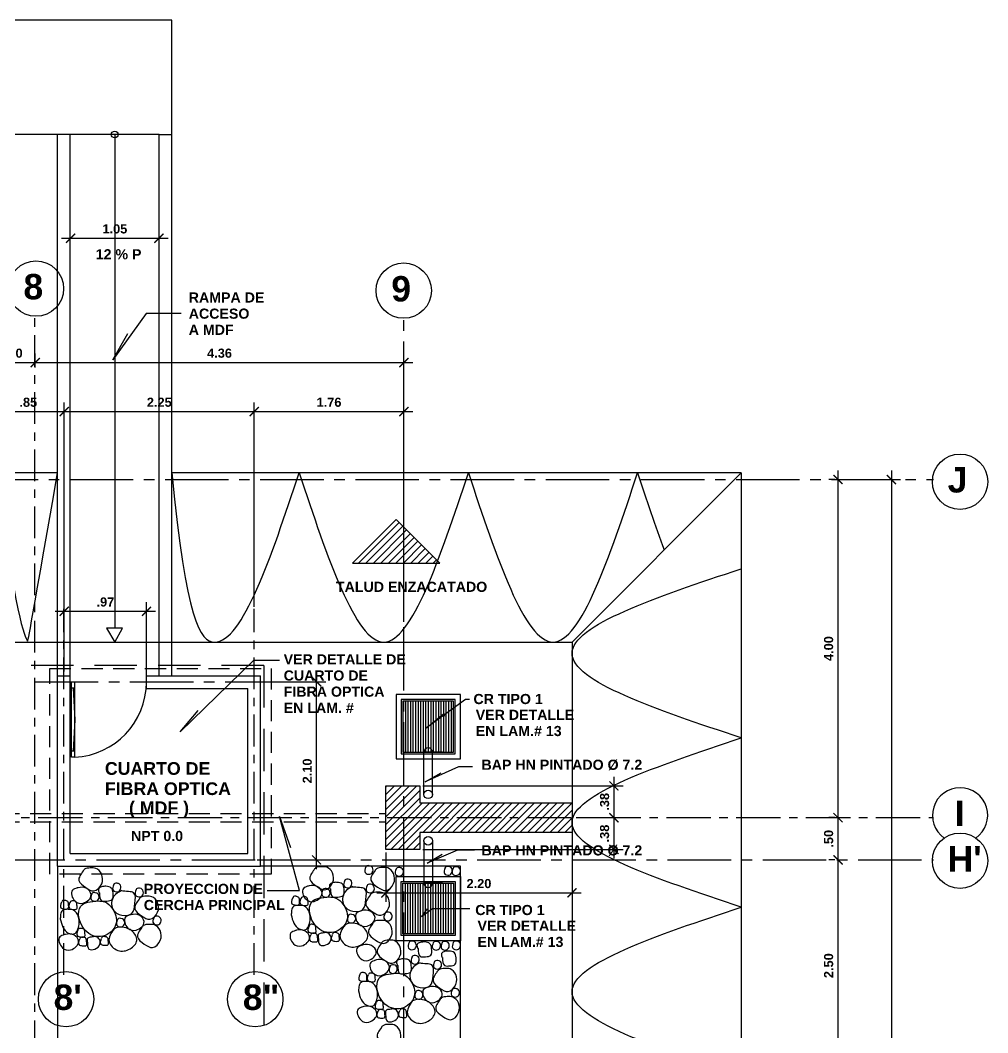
# Model space of a CAD drawing. Extents: x 504.5 to 598.6, y 648.3 to 688.4.
# Drawn here: x 534.09 to 545.53, y 674.54 to 686.51 of the extents above; entities that cross this region are included whole.
import ezdxf

# ---------------------------------------------------------------- set-up
doc = ezdxf.new("R2010")
doc.units = 0
doc.header["$MEASUREMENT"] = 0
for name, pattern in [('CENTER2', [1.125, 0.75, -0.125, 0.125, -0.125]), ('DASHDOTX2', [2, 1, -0.5, 0, -0.5]), ('DASHED2', [0.375, 0.25, -0.125]), ('HIDDEN', [0.375, 0.25, -0.125])]:
    doc.linetypes.add(name, pattern=pattern)
doc.layers.get('0').update_dxf_attribs({"linetype": 'CONTINUOUS'})
doc.layers.get('DEFPOINTS').update_dxf_attribs({"linetype": 'CONTINUOUS'})
for name, color, linetype in [('1', 6, 'CONTINUOUS'), ('2', 1, 'CONTINUOUS'), ('4', 3, 'CONTINUOUS'), ('9', 1, 'DASHED2'), ('columnas', 4, 'CONTINUOUS'), ('EJES', 6, 'CENTER2'), ('paredes', 2, 'CONTINUOUS'), ('PROYECCIONES', 6, 'HIDDEN'), ('PUERTAS', 1, 'CONTINUOUS'), ('talud', 5, 'CONTINUOUS'), ('texturas', 6, 'CONTINUOUS'), ('TUBERIA', 7, 'DASHDOTX2')]:
    doc.layers.add(name, color=color, linetype=linetype)
doc.styles.add('ALR4', font='sanssb__.ttf')
doc.dimstyles.new('1-50', dxfattribs={"dimscale": 0.6, "dimtxt": 0.18, "dimasz": 0.18, "dimexe": 0.18, "dimexo": 0.0625, "dimgap": 0.09, "dimtad": 1, "dimzin": 4, "dimdsep": 46, "dimtxsty": 'Standard', "dimblk1": 'ARCHTICK', "dimblk2": 'ARCHTICK', "dimsah": 1, "dimcen": 0.09, "dimdle": 0.18, "dimclrd": 6, "dimclre": 6, "dimclrt": 1, "dimadec": 0, "dimazin": 0, "dimtfac": 1, "dimtofl": 0, "dimtmove": 0, "dimatfit": 3, "dimldrblk": 'ARCHTICK', "dimfxl": 1, "dimtolj": 1, "dimtzin": 4, "dimarcsym": 0})

# ---------------------------------------------------------------- blocks, each defined once
blk = doc.blocks.new('_ARCHTICK')
at = {"color": 0, "linetype": 'ByBlock', "const_width": 0.15}
blk.add_lwpolyline([(-0.5, -0.5), (0.5, 0.5)], dxfattribs=at)
blk = doc.blocks.new('*D13')
at = {"color": 6, "linetype": 'ByBlock', "transparency": 16777216}
for p, q in [((535.731, 683.959), (535.731, 684.041)), ((534.579, 683.933), (535.839, 683.933))]:
    blk.add_line(p, q, dxfattribs=at)
at = {"layer": 'DEFPOINTS', "color": 0, "linetype": 'ByBlock', "transparency": 16777216}
for p in [(534.687, 683.921), (535.731, 683.933), (535.731, 683.921)]:
    blk.add_point(p, dxfattribs=at)
at = {"color": 6, "linetype": 'ByBlock', "transparency": 16777216, "xscale": 0.108, "yscale": 0.108, "zscale": 0.108, "rotation": 180}
blk.add_blockref('_ARCHTICK', (534.687, 683.933), dxfattribs=at)
at = {"color": 6, "linetype": 'ByBlock', "transparency": 16777216, "xscale": 0.108, "yscale": 0.108, "zscale": 0.108}
blk.add_blockref('_ARCHTICK', (535.731, 683.933), dxfattribs=at)
at = {"color": 1, "linetype": 'ByBlock', "transparency": 16777216, "insert": (535.209, 684.043), "char_height": 0.108, "attachment_point": 5, "style": 'ALR4'}
blk.add_mtext('\\A1;1.05', dxfattribs=at)
blk = doc.blocks.new('*D18')
at = {"color": 6, "linetype": 'ByBlock', "transparency": 16777216}
for p, q in [((543.717, 681.081), (543.647, 681.081)), ((543.755, 681.189), (543.755, 676.977)), ((543.717, 677.085), (543.647, 677.085))]:
    blk.add_line(p, q, dxfattribs=at)
at = {"layer": 'DEFPOINTS', "color": 0, "linetype": 'ByBlock', "transparency": 16777216}
for p in [(543.755, 681.081), (543.755, 677.085), (543.755, 677.085)]:
    blk.add_point(p, dxfattribs=at)
at = {"color": 6, "linetype": 'ByBlock', "transparency": 16777216, "xscale": 0.108, "yscale": 0.108, "zscale": 0.108}
for p, rotation in [((543.755, 681.081), 90), ((543.755, 677.085), 270)]:
    blk.add_blockref('_ARCHTICK', p, dxfattribs=dict(at, rotation=rotation))
at = {"color": 1, "linetype": 'ByBlock', "transparency": 16777216, "insert": (543.645, 679.083), "char_height": 0.108, "attachment_point": 5, "rotation": 90, "style": 'ALR4'}
blk.add_mtext('\\A1;4.00', dxfattribs=at)
blk = doc.blocks.new('*D19')
at = {"color": 6, "linetype": 'ByBlock', "transparency": 16777216}
for p, q in [((543.755, 677.193), (543.755, 676.477)), ((543.717, 676.585), (543.647, 676.585))]:
    blk.add_line(p, q, dxfattribs=at)
at = {"layer": 'DEFPOINTS', "color": 0, "linetype": 'ByBlock', "transparency": 16777216}
for p in [(543.755, 677.085), (543.755, 676.585), (543.755, 676.585)]:
    blk.add_point(p, dxfattribs=at)
at = {"color": 6, "linetype": 'ByBlock', "transparency": 16777216, "xscale": 0.108, "yscale": 0.108, "zscale": 0.108}
for p, rotation in [((543.755, 677.085), 90), ((543.755, 676.585), 270)]:
    blk.add_blockref('_ARCHTICK', p, dxfattribs=dict(at, rotation=rotation))
at = {"color": 1, "linetype": 'ByBlock', "transparency": 16777216, "insert": (543.645, 676.835), "char_height": 0.108, "attachment_point": 5, "rotation": 90, "style": 'ALR4'}
blk.add_mtext('\\A1;.50', dxfattribs=at)
blk = doc.blocks.new('*D20')
at = {"color": 6, "linetype": 'ByBlock', "transparency": 16777216}
for p, q in [((543.755, 676.693), (543.755, 673.977)), ((543.717, 674.085), (543.647, 674.085))]:
    blk.add_line(p, q, dxfattribs=at)
at = {"layer": 'DEFPOINTS', "color": 0, "linetype": 'ByBlock', "transparency": 16777216}
for p in [(543.755, 676.585), (543.755, 674.085), (543.755, 674.085)]:
    blk.add_point(p, dxfattribs=at)
at = {"color": 6, "linetype": 'ByBlock', "transparency": 16777216, "xscale": 0.108, "yscale": 0.108, "zscale": 0.108}
for p, rotation in [((543.755, 676.585), 90), ((543.755, 674.085), 270)]:
    blk.add_blockref('_ARCHTICK', p, dxfattribs=dict(at, rotation=rotation))
at = {"color": 1, "linetype": 'ByBlock', "transparency": 16777216, "insert": (543.645, 675.335), "char_height": 0.108, "attachment_point": 5, "rotation": 90, "style": 'ALR4'}
blk.add_mtext('\\A1;2.50', dxfattribs=at)
blk = doc.blocks.new('*D28')
at = {"color": 6, "linetype": 'ByBlock', "transparency": 16777216}
for p, q in [((544.386, 681.189), (544.386, 650.168)), ((544.423, 681.081), (544.494, 681.081)), ((544.423, 650.276), (544.494, 650.276))]:
    blk.add_line(p, q, dxfattribs=at)
at = {"layer": 'DEFPOINTS', "color": 0, "linetype": 'ByBlock', "transparency": 16777216}
for p in [(544.386, 681.081), (544.386, 650.276), (544.386, 650.276)]:
    blk.add_point(p, dxfattribs=at)
at = {"color": 6, "linetype": 'ByBlock', "transparency": 16777216, "xscale": 0.108, "yscale": 0.108, "zscale": 0.108}
for p, rotation in [((544.386, 681.081), 90), ((544.386, 650.276), 270)]:
    blk.add_blockref('_ARCHTICK', p, dxfattribs=dict(at, rotation=rotation))
at = {"color": 1, "linetype": 'ByBlock', "transparency": 16777216, "insert": (544.276, 665.679), "char_height": 0.108, "attachment_point": 5, "rotation": 90, "style": 'ALR4'}
blk.add_mtext('\\A1;30.80', dxfattribs=at)
blk = doc.blocks.new('*D74')
at = {"color": 6, "linetype": 'ByBlock', "transparency": 16777216}
blk.add_line((533.905, 661.619), (533.621, 661.335), dxfattribs=at)
blk.add_arc((534.262, 661.976), 0.799, 225, 270, dxfattribs=at)
at = {"layer": 'DEFPOINTS', "color": 0, "linetype": 'ByBlock', "transparency": 16777216}
for p in [(534.262, 683.009), (534.322, 662.035), (533.932, 661.646), (533.863, 661.284), (534.262, 649.338)]:
    blk.add_point(p, dxfattribs=at)
at = {"color": 6, "linetype": 'ByBlock', "transparency": 16777216, "xscale": 0.108, "yscale": 0.108, "zscale": 0.108}
for p, rotation in [((533.697, 661.411), 134.9999999999905), ((534.262, 661.177), 359.9999999999995)]:
    blk.add_blockref('_ARCHTICK', p, dxfattribs=dict(at, rotation=rotation))
at = {"color": 1, "linetype": 'ByBlock', "transparency": 16777216, "insert": (533.999, 661.339), "char_height": 0.108, "attachment_point": 5, "rotation": 337.5, "style": 'ALR4'}
blk.add_mtext('\\A1;45.00°', dxfattribs=at)
blk = doc.blocks.new('*D75')
at = {"color": 6, "linetype": 'ByBlock', "transparency": 16777216}
blk.add_arc((534.262, 671.099), 2.029, 90, 135, dxfattribs=at)
at = {"layer": 'DEFPOINTS', "color": 0, "linetype": 'ByBlock', "transparency": 16777216}
for p in [(534.262, 683.009), (523.667, 681.694), (533.737, 673.058), (536.117, 669.245), (534.262, 649.338)]:
    blk.add_point(p, dxfattribs=at)
at = {"color": 6, "linetype": 'ByBlock', "transparency": 16777216, "xscale": 0.108, "yscale": 0.108, "zscale": 0.108}
for p, rotation in [((534.262, 673.128), 359.9999999999992), ((532.828, 672.533), 224.9999999999957)]:
    blk.add_blockref('_ARCHTICK', p, dxfattribs=dict(at, rotation=rotation))
at = {"color": 1, "linetype": 'ByBlock', "transparency": 16777216, "insert": (533.444, 673.075), "char_height": 0.108, "attachment_point": 5, "rotation": 22.5, "style": 'ALR4'}
blk.add_mtext('\\A1;45.00°', dxfattribs=at)
blk = doc.blocks.new('*D136')
at = {"color": 6, "linetype": 'ByBlock', "transparency": 16777216}
for p, q in [((533.761, 680.027), (533.761, 681.992)), ((534.611, 679.576), (534.611, 681.992)), ((533.653, 681.884), (534.719, 681.884))]:
    blk.add_line(p, q, dxfattribs=at)
at = {"layer": 'DEFPOINTS', "color": 0, "linetype": 'ByBlock', "transparency": 16777216}
for p in [(534.611, 681.884), (533.761, 679.99), (534.611, 679.538)]:
    blk.add_point(p, dxfattribs=at)
at = {"color": 6, "linetype": 'ByBlock', "transparency": 16777216, "xscale": 0.108, "yscale": 0.108, "zscale": 0.108, "rotation": 180}
blk.add_blockref('_ARCHTICK', (533.761, 681.884), dxfattribs=at)
at = {"color": 6, "linetype": 'ByBlock', "transparency": 16777216, "xscale": 0.108, "yscale": 0.108, "zscale": 0.108}
blk.add_blockref('_ARCHTICK', (534.611, 681.884), dxfattribs=at)
at = {"color": 1, "linetype": 'ByBlock', "transparency": 16777216, "insert": (534.186, 681.994), "char_height": 0.108, "attachment_point": 5, "style": 'ALR4'}
blk.add_mtext('\\A1;.85', dxfattribs=at)
blk = doc.blocks.new('*D137')
at = {"color": 6, "linetype": 'ByBlock', "transparency": 16777216}
for p, q in [((536.857, 679.576), (536.857, 681.992)), ((534.503, 681.884), (536.965, 681.884))]:
    blk.add_line(p, q, dxfattribs=at)
at = {"layer": 'DEFPOINTS', "color": 0, "linetype": 'ByBlock', "transparency": 16777216}
for p in [(536.857, 681.884), (534.611, 679.538), (536.857, 679.538)]:
    blk.add_point(p, dxfattribs=at)
at = {"color": 6, "linetype": 'ByBlock', "transparency": 16777216, "xscale": 0.108, "yscale": 0.108, "zscale": 0.108, "rotation": 180}
blk.add_blockref('_ARCHTICK', (534.611, 681.884), dxfattribs=at)
at = {"color": 6, "linetype": 'ByBlock', "transparency": 16777216, "xscale": 0.108, "yscale": 0.108, "zscale": 0.108}
blk.add_blockref('_ARCHTICK', (536.857, 681.884), dxfattribs=at)
at = {"color": 1, "linetype": 'ByBlock', "transparency": 16777216, "insert": (535.734, 681.994), "char_height": 0.108, "attachment_point": 5, "style": 'ALR4'}
blk.add_mtext('\\A1;2.25', dxfattribs=at)
blk = doc.blocks.new('*D138')
at = {"color": 6, "linetype": 'ByBlock', "transparency": 16777216}
for p, q in [((538.624, 679.4), (538.624, 681.992)), ((536.749, 681.884), (538.732, 681.884))]:
    blk.add_line(p, q, dxfattribs=at)
at = {"layer": 'DEFPOINTS', "color": 0, "linetype": 'ByBlock', "transparency": 16777216}
for p in [(538.624, 681.884), (536.857, 679.538), (538.624, 679.363)]:
    blk.add_point(p, dxfattribs=at)
at = {"color": 6, "linetype": 'ByBlock', "transparency": 16777216, "xscale": 0.108, "yscale": 0.108, "zscale": 0.108, "rotation": 180}
blk.add_blockref('_ARCHTICK', (536.857, 681.884), dxfattribs=at)
at = {"color": 6, "linetype": 'ByBlock', "transparency": 16777216, "xscale": 0.108, "yscale": 0.108, "zscale": 0.108}
blk.add_blockref('_ARCHTICK', (538.624, 681.884), dxfattribs=at)
at = {"color": 1, "linetype": 'ByBlock', "transparency": 16777216, "insert": (537.74, 681.994), "char_height": 0.108, "attachment_point": 5, "style": 'ALR4'}
blk.add_mtext('\\A1;1.76', dxfattribs=at)
blk = doc.blocks.new('*D139')
at = {"color": 6, "linetype": 'ByBlock', "transparency": 16777216}
for p, q in [((534.503, 679.524), (535.69, 679.524)), ((534.611, 678.813), (534.611, 679.632)), ((535.582, 678.732), (535.582, 679.632))]:
    blk.add_line(p, q, dxfattribs=at)
at = {"layer": 'DEFPOINTS', "color": 0, "linetype": 'ByBlock', "transparency": 16777216}
for p in [(535.582, 679.524), (534.611, 678.775), (535.582, 678.694)]:
    blk.add_point(p, dxfattribs=at)
at = {"color": 6, "linetype": 'ByBlock', "transparency": 16777216, "xscale": 0.108, "yscale": 0.108, "zscale": 0.108, "rotation": 180}
blk.add_blockref('_ARCHTICK', (534.611, 679.524), dxfattribs=at)
at = {"color": 6, "linetype": 'ByBlock', "transparency": 16777216, "xscale": 0.108, "yscale": 0.108, "zscale": 0.108}
blk.add_blockref('_ARCHTICK', (535.582, 679.524), dxfattribs=at)
at = {"color": 1, "linetype": 'ByBlock', "transparency": 16777216, "insert": (535.097, 679.633), "char_height": 0.108, "attachment_point": 5, "style": 'ALR4'}
blk.add_mtext('\\A1;.97', dxfattribs=at)
blk = doc.blocks.new('*D140')
at = {"color": 6, "linetype": 'ByBlock', "transparency": 16777216}
for p, q in [((533.761, 682.414), (533.761, 682.572)), ((534.267, 682.407), (534.267, 682.572)), ((533.653, 682.464), (534.375, 682.464))]:
    blk.add_line(p, q, dxfattribs=at)
at = {"layer": 'DEFPOINTS', "color": 0, "linetype": 'ByBlock', "transparency": 16777216}
for p in [(534.267, 682.464), (533.761, 682.376), (534.267, 682.37)]:
    blk.add_point(p, dxfattribs=at)
at = {"color": 6, "linetype": 'ByBlock', "transparency": 16777216, "xscale": 0.108, "yscale": 0.108, "zscale": 0.108, "rotation": 180}
blk.add_blockref('_ARCHTICK', (533.761, 682.464), dxfattribs=at)
at = {"color": 6, "linetype": 'ByBlock', "transparency": 16777216, "xscale": 0.108, "yscale": 0.108, "zscale": 0.108}
blk.add_blockref('_ARCHTICK', (534.267, 682.464), dxfattribs=at)
at = {"color": 1, "linetype": 'ByBlock', "transparency": 16777216, "insert": (534.014, 682.574), "char_height": 0.108, "attachment_point": 5, "style": 'ALR4'}
blk.add_mtext('\\A1;.50', dxfattribs=at)
blk = doc.blocks.new('*D141')
at = {"color": 6, "linetype": 'ByBlock', "transparency": 16777216}
for p, q in [((538.624, 682.319), (538.624, 682.572)), ((534.159, 682.464), (538.732, 682.464))]:
    blk.add_line(p, q, dxfattribs=at)
at = {"layer": 'DEFPOINTS', "color": 0, "linetype": 'ByBlock', "transparency": 16777216}
for p in [(538.624, 682.464), (534.267, 682.37), (538.624, 682.282)]:
    blk.add_point(p, dxfattribs=at)
at = {"color": 6, "linetype": 'ByBlock', "transparency": 16777216, "xscale": 0.108, "yscale": 0.108, "zscale": 0.108, "rotation": 180}
blk.add_blockref('_ARCHTICK', (534.267, 682.464), dxfattribs=at)
at = {"color": 6, "linetype": 'ByBlock', "transparency": 16777216, "xscale": 0.108, "yscale": 0.108, "zscale": 0.108}
blk.add_blockref('_ARCHTICK', (538.624, 682.464), dxfattribs=at)
at = {"color": 1, "linetype": 'ByBlock', "transparency": 16777216, "insert": (536.446, 682.574), "char_height": 0.108, "attachment_point": 5, "style": 'ALR4'}
blk.add_mtext('\\A1;4.36', dxfattribs=at)
blk = doc.blocks.new('*D144')
at = {"color": 6, "linetype": 'ByBlock', "transparency": 16777216}
for p, q in [((536.892, 678.69), (537.701, 678.69)), ((537.593, 676.477), (537.593, 678.798)), ((536.892, 676.585), (537.701, 676.585))]:
    blk.add_line(p, q, dxfattribs=at)
at = {"layer": 'DEFPOINTS', "color": 0, "linetype": 'ByBlock', "transparency": 16777216}
for p in [(536.855, 678.69), (537.593, 678.69), (536.855, 676.585)]:
    blk.add_point(p, dxfattribs=at)
at = {"color": 6, "linetype": 'ByBlock', "transparency": 16777216, "xscale": 0.108, "yscale": 0.108, "zscale": 0.108}
for p, rotation in [((537.593, 678.69), 90), ((537.593, 676.585), 270)]:
    blk.add_blockref('_ARCHTICK', p, dxfattribs=dict(at, rotation=rotation))
at = {"color": 1, "linetype": 'ByBlock', "transparency": 16777216, "insert": (537.483, 677.637), "char_height": 0.108, "attachment_point": 5, "rotation": 90, "style": 'ALR4'}
blk.add_mtext('\\A1;2.10', dxfattribs=at)
blk = doc.blocks.new('*D177')
at = {"color": 6, "linetype": 'ByBlock', "transparency": 16777216}
for p, q in [((540.612, 676.872), (540.612, 676.088)), ((538.412, 676.672), (538.412, 676.088)), ((538.304, 676.196), (540.72, 676.196))]:
    blk.add_line(p, q, dxfattribs=at)
at = {"layer": 'DEFPOINTS', "color": 0, "linetype": 'ByBlock', "transparency": 16777216}
for p in [(540.612, 676.91), (538.412, 676.71), (540.612, 676.196)]:
    blk.add_point(p, dxfattribs=at)
at = {"color": 6, "linetype": 'ByBlock', "transparency": 16777216, "xscale": 0.108, "yscale": 0.108, "zscale": 0.108, "rotation": 180}
blk.add_blockref('_ARCHTICK', (538.412, 676.196), dxfattribs=at)
at = {"color": 6, "linetype": 'ByBlock', "transparency": 16777216, "xscale": 0.108, "yscale": 0.108, "zscale": 0.108}
blk.add_blockref('_ARCHTICK', (540.612, 676.196), dxfattribs=at)
at = {"color": 1, "linetype": 'ByBlock', "transparency": 16777216, "insert": (539.512, 676.305), "char_height": 0.108, "attachment_point": 5, "style": 'ALR4'}
blk.add_mtext('\\A1;2.20', dxfattribs=at)
blk = doc.blocks.new('*D178')
at = {"color": 6, "linetype": 'ByBlock', "transparency": 16777216}
for p, q in [((541.107, 677.568), (541.107, 676.977)), ((538.85, 677.46), (541.215, 677.46)), ((540.66, 677.085), (541.215, 677.085))]:
    blk.add_line(p, q, dxfattribs=at)
at = {"layer": 'DEFPOINTS', "color": 0, "linetype": 'ByBlock', "transparency": 16777216}
for p in [(538.812, 677.46), (540.622, 677.085), (541.107, 677.085)]:
    blk.add_point(p, dxfattribs=at)
at = {"color": 6, "linetype": 'ByBlock', "transparency": 16777216, "xscale": 0.108, "yscale": 0.108, "zscale": 0.108}
for p, rotation in [((541.107, 677.46), 90), ((541.107, 677.085), 270)]:
    blk.add_blockref('_ARCHTICK', p, dxfattribs=dict(at, rotation=rotation))
at = {"color": 1, "linetype": 'ByBlock', "transparency": 16777216, "insert": (540.997, 677.272), "char_height": 0.108, "attachment_point": 5, "rotation": 90, "style": 'ALR4'}
blk.add_mtext('\\A1;.38', dxfattribs=at)
blk = doc.blocks.new('*D179')
at = {"color": 6, "linetype": 'ByBlock', "transparency": 16777216}
for p, q in [((541.107, 677.193), (541.107, 676.602)), ((538.85, 676.71), (541.215, 676.71))]:
    blk.add_line(p, q, dxfattribs=at)
at = {"layer": 'DEFPOINTS', "color": 0, "linetype": 'ByBlock', "transparency": 16777216}
for p in [(540.622, 677.085), (538.812, 676.71), (541.107, 676.71)]:
    blk.add_point(p, dxfattribs=at)
at = {"color": 6, "linetype": 'ByBlock', "transparency": 16777216, "xscale": 0.108, "yscale": 0.108, "zscale": 0.108}
for p, rotation in [((541.107, 677.085), 90), ((541.107, 676.71), 270)]:
    blk.add_blockref('_ARCHTICK', p, dxfattribs=dict(at, rotation=rotation))
at = {"color": 1, "linetype": 'ByBlock', "transparency": 16777216, "insert": (540.997, 676.897), "char_height": 0.108, "attachment_point": 5, "rotation": 90, "style": 'ALR4'}
blk.add_mtext('\\A1;.38', dxfattribs=at)

msp = doc.modelspace()

# ---------------------------------------------------------------- hatches: boundary and pattern name
at = {"layer": '1'}
h = msp.add_hatch(dxfattribs=at)
h.set_pattern_fill('ANSI31', color=256, scale=0.5, style=0)
h.paths.add_polyline_path([(540.612, 677.26), (540.612, 676.91), (538.812, 676.91), (538.812, 676.71), (538.412, 676.71), (538.412, 677.46), (538.812, 677.46), (538.812, 677.26)])
at = {"layer": '2'}
h = msp.add_hatch(dxfattribs=at)
h.set_pattern_fill('ANSI31', color=256, scale=0.5, angle=-180, style=0)
h.set_pattern_definition([(225, (1076.54686, 1335.40207), (0.044194174, -0.044194174), [])])
h.paths.add_polyline_path([(539.049, 680.094), (538.534, 680.609), (538.019, 680.094)])

# ---------------------------------------------------------------- linework, layer by layer
at = {"layer": '1'}
for points in [[(537.756, 676.244), (537.781, 676.15), (537.845, 676.146), (537.908, 676.164), (537.917, 676.242), (537.897, 676.301), (537.833, 676.32), (537.781, 676.315), (537.746, 676.292), (537.744, 676.272), (537.756, 676.235)], [(537.925, 676.342), (537.918, 676.274), (537.974, 676.256), (538.007, 676.288), (537.997, 676.344), (537.966, 676.356), (537.938, 676.354), (537.924, 676.342)], [(535.292, 676.223), (535.197, 676.157), (535.185, 676.004), (535.292, 675.931), (535.411, 675.953), (535.445, 676.07), (535.431, 676.198), (535.372, 676.211), (535.281, 676.218)], [(538.022, 676.271), (537.927, 676.205), (537.915, 676.052), (538.022, 675.979), (538.141, 676), (538.175, 676.118), (538.161, 676.246), (538.102, 676.258), (538.011, 676.265)], [(535.008, 676.1), (534.806, 676.04), (534.854, 675.756), (535.068, 675.684), (535.222, 675.827), (535.174, 676.017), (535.091, 676.088), (535.008, 676.1)], [(535.495, 676.12), (535.445, 676.008), (535.525, 675.924), (535.623, 675.883), (535.714, 675.967), (535.712, 676.084), (535.646, 676.15), (535.58, 676.156), (535.513, 676.141), (535.491, 676.116)], [(537.738, 676.147), (537.536, 676.088), (537.584, 675.803), (537.798, 675.732), (537.952, 675.874), (537.904, 676.064), (537.821, 676.135), (537.738, 676.147)], [(535.388, 675.935), (535.333, 675.908), (535.363, 675.78), (535.459, 675.755), (535.554, 675.856), (535.497, 675.931), (535.4, 675.938), (535.379, 675.933)], [(537.97, 675.927), (537.963, 675.859), (538.018, 675.842), (538.052, 675.874), (538.041, 675.929), (538.011, 675.941), (537.983, 675.94), (537.968, 675.927)], [(538.118, 675.982), (538.063, 675.956), (538.093, 675.827), (538.189, 675.802), (538.284, 675.904), (538.227, 675.979), (538.13, 675.986), (538.109, 675.98)], [(535.24, 675.88), (535.233, 675.812), (535.288, 675.794), (535.322, 675.826), (535.311, 675.881), (535.281, 675.894), (535.252, 675.892), (535.238, 675.88)], [(535.527, 675.787), (535.477, 675.675), (535.557, 675.591), (535.655, 675.55), (535.746, 675.634), (535.744, 675.751), (535.678, 675.817), (535.612, 675.823), (535.545, 675.808), (535.523, 675.783)], [(535.199, 675.771), (535.14, 675.621), (535.245, 675.515), (535.388, 675.534), (535.468, 675.634), (535.409, 675.746), (535.318, 675.787), (535.238, 675.787), (535.192, 675.766)], [(538.792, 675.538), (538.817, 675.444), (538.881, 675.44), (538.943, 675.458), (538.952, 675.537), (538.933, 675.595), (538.869, 675.615), (538.817, 675.61), (538.781, 675.586), (538.78, 675.567), (538.792, 675.53)], [(539.081, 675.431), (539.106, 675.337), (539.17, 675.333), (539.232, 675.351), (539.241, 675.429), (539.221, 675.488), (539.157, 675.508), (539.106, 675.502), (539.07, 675.479), (539.068, 675.46), (539.081, 675.422)], [(538.817, 675.369), (538.723, 675.303), (538.71, 675.15), (538.817, 675.077), (538.936, 675.099), (538.97, 675.216), (538.956, 675.344), (538.897, 675.357), (538.806, 675.364)], [(538.986, 675.382), (538.979, 675.314), (539.034, 675.296), (539.068, 675.328), (539.057, 675.383), (539.027, 675.396), (538.999, 675.394), (538.984, 675.382)], [(539.02, 675.266), (538.97, 675.154), (539.05, 675.07), (539.148, 675.029), (539.239, 675.113), (539.237, 675.23), (539.171, 675.296), (539.106, 675.302), (539.038, 675.287), (539.016, 675.262)], [(538.913, 675.081), (538.858, 675.054), (538.888, 674.926), (538.984, 674.901), (539.079, 675.002), (539.022, 675.077), (538.926, 675.084), (538.904, 675.079)], [(538.724, 674.917), (538.666, 674.767), (538.771, 674.661), (538.913, 674.68), (538.993, 674.78), (538.935, 674.892), (538.844, 674.933), (538.764, 674.933), (538.717, 674.912)], [(539.052, 674.933), (539.002, 674.821), (539.082, 674.737), (539.18, 674.696), (539.271, 674.78), (539.269, 674.897), (539.204, 674.963), (539.138, 674.969), (539.07, 674.954), (539.049, 674.929)]]:
    msp.add_spline(points, degree=3, dxfattribs=at)
at = {"layer": '2'}
for points in [[(535.992, 683.044), (535.577, 683.044), (535.185, 682.498), (535.363, 682.806)], [(537.156, 678.943), (536.848, 678.943), (535.981, 678.101), (536.195, 678.35)], [(539.401, 678.483), (539.352, 678.483), (538.891, 678.145), (539.091, 678.311), (539.104, 678.283)], [(539.435, 677.686), (539.269, 677.686), (538.878, 677.508), (539.067, 677.615)], [(537.01, 676.222), (537.39, 676.222), (537.153, 677.1), (537.283, 676.732)], [(539.459, 676.702), (539.257, 676.702), (538.901, 676.547), (539.079, 676.654)], [(532.089, 657.143), (539.293, 657.143), (539.293, 676.511), (536.932, 676.511)], [(539.403, 676.008), (538.964, 676.008), (538.833, 675.913), (538.904, 676.008)]]:
    msp.add_lwpolyline(points, dxfattribs=at)
for centre in [(534.276, 683.338), (538.623, 683.314), (545.198, 681.055), (545.198, 676.576), (534.632, 674.939), (536.868, 674.939)]:
    msp.add_circle(centre, 0.327, dxfattribs=at)
msp.add_arc((545.198, 677.112), 0.327, 304.8446, 235.1554, dxfattribs=at)
for points in [[(534.834, 676.455), (534.784, 676.342), (534.864, 676.259), (534.962, 676.218), (535.053, 676.302), (535.051, 676.419), (534.985, 676.485), (534.919, 676.49), (534.852, 676.476), (534.83, 676.451)], [(537.564, 676.469), (537.514, 676.357), (537.594, 676.273), (537.692, 676.232), (537.783, 676.316), (537.781, 676.433), (537.715, 676.499), (537.649, 676.504), (537.582, 676.49), (537.56, 676.465)], [(538.175, 676.503), (538.168, 676.435), (538.224, 676.417), (538.257, 676.449), (538.247, 676.505), (538.216, 676.517), (538.188, 676.515), (538.174, 676.503)], [(538.284, 676.459), (538.234, 676.347), (538.314, 676.264), (538.412, 676.223), (538.503, 676.306), (538.501, 676.424), (538.435, 676.49), (538.369, 676.495), (538.302, 676.481), (538.28, 676.456)], [(538.534, 676.481), (538.527, 676.413), (538.582, 676.395), (538.616, 676.427), (538.606, 676.482), (538.575, 676.495), (538.547, 676.493), (538.533, 676.481)], [(539.112, 676.492), (539.104, 676.424), (539.16, 676.406), (539.193, 676.438), (539.183, 676.494), (539.152, 676.506), (539.124, 676.504), (539.11, 676.492)], [(539.208, 676.488), (539.201, 676.42), (539.256, 676.403), (539.29, 676.435), (539.279, 676.49), (539.249, 676.502), (539.22, 676.501), (539.206, 676.488)], [(535.195, 676.294), (535.188, 676.227), (535.244, 676.209), (535.277, 676.241), (535.267, 676.296), (535.236, 676.309), (535.208, 676.307), (535.194, 676.294)], [(538.191, 676.283), (538.184, 676.215), (538.239, 676.198), (538.273, 676.23), (538.262, 676.285), (538.232, 676.297), (538.203, 676.296), (538.189, 676.283)], [(534.763, 676.253), (534.707, 676.227), (534.738, 676.099), (534.834, 676.074), (534.928, 676.175), (534.871, 676.25), (534.775, 676.257), (534.754, 676.252)], [(534.937, 676.184), (534.93, 676.116), (534.985, 676.099), (535.019, 676.131), (535.008, 676.186), (534.978, 676.198), (534.95, 676.196), (534.935, 676.184)], [(535.026, 676.196), (535.051, 676.102), (535.115, 676.099), (535.178, 676.116), (535.187, 676.195), (535.167, 676.253), (535.103, 676.273), (535.051, 676.268), (535.016, 676.245), (535.014, 676.225), (535.026, 676.188)], [(535.461, 676.236), (535.454, 676.168), (535.509, 676.15), (535.543, 676.182), (535.532, 676.237), (535.502, 676.25), (535.473, 676.248), (535.459, 676.236)], [(537.493, 676.275), (537.437, 676.248), (537.468, 676.12), (537.564, 676.095), (537.658, 676.197), (537.601, 676.271), (537.505, 676.279), (537.484, 676.273)], [(537.667, 676.231), (537.66, 676.164), (537.715, 676.146), (537.749, 676.178), (537.738, 676.233), (537.708, 676.246), (537.68, 676.244), (537.665, 676.231)], [(538.225, 676.167), (538.175, 676.055), (538.255, 675.972), (538.353, 675.931), (538.444, 676.014), (538.442, 676.132), (538.376, 676.198), (538.31, 676.203), (538.243, 676.189), (538.221, 676.164)], [(534.577, 676.086), (534.572, 676.018), (534.609, 676.006), (534.659, 676.013), (534.661, 676.058), (534.657, 676.086), (534.631, 676.106), (534.617, 676.107), (534.592, 676.104), (534.581, 676.088)], [(534.677, 676.081), (534.672, 676.013), (534.709, 676.001), (534.759, 676.008), (534.761, 676.052), (534.757, 676.081), (534.731, 676.1), (534.716, 676.102), (534.691, 676.099), (534.681, 676.083)], [(537.307, 676.134), (537.302, 676.066), (537.339, 676.053), (537.389, 676.061), (537.391, 676.105), (537.387, 676.134), (537.361, 676.153), (537.347, 676.155), (537.322, 676.151), (537.311, 676.135)], [(537.293, 675.938), (537.389, 675.769), (537.473, 675.765), (537.503, 675.817), (537.51, 675.957), (537.444, 676.041), (537.389, 676.048), (537.323, 676.037), (537.297, 675.988), (537.295, 675.954), (537.291, 675.931)], [(537.407, 676.128), (537.402, 676.061), (537.439, 676.048), (537.489, 676.055), (537.491, 676.1), (537.487, 676.128), (537.461, 676.148), (537.446, 676.15), (537.421, 676.146), (537.411, 676.13)], [(534.563, 675.89), (534.659, 675.721), (534.743, 675.718), (534.773, 675.769), (534.78, 675.91), (534.714, 675.994), (534.659, 676.001), (534.593, 675.99), (534.567, 675.94), (534.565, 675.906), (534.561, 675.883)], [(538.401, 675.952), (538.394, 675.884), (538.449, 675.867), (538.483, 675.899), (538.472, 675.954), (538.442, 675.966), (538.414, 675.964), (538.399, 675.952)], [(535.671, 675.905), (535.664, 675.837), (535.719, 675.819), (535.753, 675.851), (535.742, 675.906), (535.712, 675.919), (535.684, 675.917), (535.669, 675.905)], [(537.502, 675.802), (537.496, 675.735), (537.534, 675.722), (537.583, 675.729), (537.585, 675.774), (537.582, 675.802), (537.555, 675.822), (537.541, 675.824), (537.516, 675.82), (537.505, 675.804)], [(537.929, 675.818), (537.87, 675.669), (537.975, 675.562), (538.118, 675.582), (538.198, 675.681), (538.139, 675.794), (538.048, 675.834), (537.968, 675.834), (537.922, 675.813)], [(538.257, 675.834), (538.207, 675.722), (538.287, 675.639), (538.385, 675.598), (538.476, 675.681), (538.474, 675.799), (538.408, 675.865), (538.342, 675.87), (538.275, 675.856), (538.253, 675.831)], [(534.615, 675.702), (534.559, 675.675), (534.59, 675.547), (534.686, 675.522), (534.78, 675.623), (534.723, 675.698), (534.627, 675.705), (534.606, 675.7)], [(534.771, 675.755), (534.766, 675.687), (534.804, 675.675), (534.853, 675.682), (534.855, 675.726), (534.852, 675.755), (534.825, 675.775), (534.811, 675.776), (534.786, 675.773), (534.775, 675.757)], [(537.345, 675.749), (537.29, 675.722), (537.32, 675.594), (537.416, 675.569), (537.51, 675.671), (537.453, 675.745), (537.357, 675.753), (537.336, 675.747)], [(537.521, 675.697), (537.516, 675.63), (537.553, 675.617), (537.603, 675.624), (537.605, 675.669), (537.601, 675.697), (537.575, 675.717), (537.56, 675.719), (537.535, 675.715), (537.525, 675.699)], [(537.614, 675.658), (537.633, 675.58), (537.703, 675.58), (537.762, 675.637), (537.751, 675.701), (537.703, 675.726), (537.658, 675.721), (537.619, 675.708), (537.612, 675.658)], [(537.778, 675.705), (537.772, 675.637), (537.81, 675.624), (537.86, 675.632), (537.861, 675.676), (537.858, 675.705), (537.831, 675.724), (537.817, 675.726), (537.792, 675.722), (537.781, 675.706)], [(534.791, 675.65), (534.786, 675.582), (534.823, 675.57), (534.873, 675.577), (534.875, 675.621), (534.871, 675.65), (534.845, 675.67), (534.83, 675.671), (534.805, 675.668), (534.795, 675.652)], [(534.884, 675.611), (534.903, 675.532), (534.973, 675.532), (535.032, 675.589), (535.021, 675.654), (534.973, 675.678), (534.928, 675.673), (534.889, 675.661), (534.882, 675.611)], [(535.048, 675.657), (535.042, 675.589), (535.08, 675.577), (535.13, 675.584), (535.131, 675.629), (535.128, 675.657), (535.101, 675.677), (535.087, 675.678), (535.062, 675.675), (535.051, 675.659)], [(538.132, 675.577), (538.077, 675.55), (538.108, 675.422), (538.204, 675.397), (538.298, 675.499), (538.241, 675.573), (538.145, 675.58), (538.124, 675.575)], [(538.359, 675.601), (538.309, 675.488), (538.389, 675.405), (538.487, 675.364), (538.578, 675.447), (538.576, 675.565), (538.511, 675.631), (538.445, 675.636), (538.377, 675.622), (538.356, 675.597)], [(538.687, 675.61), (538.68, 675.543), (538.736, 675.525), (538.769, 675.557), (538.759, 675.612), (538.728, 675.625), (538.7, 675.623), (538.686, 675.61)], [(538.972, 675.607), (538.965, 675.539), (539.02, 675.521), (539.054, 675.553), (539.044, 675.609), (539.013, 675.621), (538.985, 675.619), (538.971, 675.607)], [(539.076, 675.607), (539.069, 675.539), (539.124, 675.521), (539.158, 675.553), (539.147, 675.609), (539.117, 675.621), (539.088, 675.619), (539.074, 675.607)], [(539.209, 675.61), (539.202, 675.543), (539.257, 675.525), (539.291, 675.557), (539.28, 675.612), (539.25, 675.625), (539.222, 675.623), (539.207, 675.61)], [(538.721, 675.44), (538.714, 675.373), (538.769, 675.355), (538.803, 675.387), (538.792, 675.442), (538.762, 675.455), (538.733, 675.453), (538.719, 675.44)], [(538.288, 675.399), (538.233, 675.373), (538.263, 675.245), (538.359, 675.22), (538.454, 675.321), (538.397, 675.396), (538.3, 675.403), (538.279, 675.398)], [(538.462, 675.33), (538.455, 675.262), (538.511, 675.245), (538.544, 675.277), (538.534, 675.332), (538.503, 675.344), (538.475, 675.342), (538.461, 675.33)], [(538.552, 675.339), (538.576, 675.244), (538.641, 675.241), (538.703, 675.259), (538.712, 675.337), (538.692, 675.396), (538.628, 675.415), (538.576, 675.41), (538.541, 675.387), (538.539, 675.367), (538.552, 675.33)], [(538.103, 675.232), (538.097, 675.164), (538.135, 675.152), (538.185, 675.159), (538.186, 675.204), (538.183, 675.232), (538.156, 675.252), (538.142, 675.253), (538.117, 675.25), (538.106, 675.234)], [(538.202, 675.227), (538.197, 675.159), (538.234, 675.147), (538.284, 675.154), (538.286, 675.198), (538.283, 675.227), (538.256, 675.246), (538.242, 675.248), (538.217, 675.245), (538.206, 675.229)], [(538.533, 675.246), (538.332, 675.186), (538.379, 674.902), (538.593, 674.83), (538.747, 674.973), (538.7, 675.162), (538.617, 675.234), (538.533, 675.246)], [(538.088, 675.036), (538.185, 674.867), (538.268, 674.864), (538.299, 674.915), (538.306, 675.056), (538.24, 675.139), (538.185, 675.147), (538.119, 675.136), (538.092, 675.086), (538.09, 675.052), (538.087, 675.029)], [(538.765, 675.026), (538.758, 674.958), (538.813, 674.94), (538.847, 674.972), (538.837, 675.027), (538.806, 675.04), (538.778, 675.038), (538.764, 675.026)], [(539.196, 675.05), (539.189, 674.983), (539.245, 674.965), (539.278, 674.997), (539.268, 675.052), (539.237, 675.065), (539.209, 675.063), (539.195, 675.05)], [(538.14, 674.848), (538.085, 674.821), (538.115, 674.693), (538.211, 674.668), (538.306, 674.769), (538.249, 674.844), (538.152, 674.851), (538.131, 674.846)], [(538.297, 674.901), (538.291, 674.833), (538.329, 674.821), (538.379, 674.828), (538.38, 674.872), (538.377, 674.901), (538.35, 674.921), (538.336, 674.922), (538.311, 674.919), (538.3, 674.903)], [(538.316, 674.796), (538.311, 674.728), (538.348, 674.716), (538.398, 674.723), (538.4, 674.767), (538.397, 674.796), (538.37, 674.815), (538.356, 674.817), (538.331, 674.814), (538.32, 674.798)], [(538.409, 674.757), (538.429, 674.678), (538.498, 674.678), (538.557, 674.735), (538.546, 674.799), (538.498, 674.824), (538.454, 674.819), (538.414, 674.807), (538.407, 674.757)], [(538.573, 674.803), (538.568, 674.735), (538.605, 674.723), (538.655, 674.73), (538.657, 674.775), (538.653, 674.803), (538.626, 674.823), (538.612, 674.824), (538.587, 674.821), (538.576, 674.805)], [(538.359, 674.604), (538.309, 674.492), (538.389, 674.408), (538.487, 674.367), (538.578, 674.451), (538.576, 674.569), (538.511, 674.634), (538.445, 674.64), (538.377, 674.626), (538.356, 674.601)]]:
    msp.add_spline(points, degree=3, dxfattribs=at)
at = {"layer": '4'}
msp.add_lwpolyline([(539.049, 680.094), (538.534, 680.609), (538.019, 680.094), (539.049, 680.094)], dxfattribs=at)
at = {"layer": '9'}
msp.add_lwpolyline([(534.44, 678.849), (537.056, 678.849), (537.056, 676.418), (534.44, 676.418)], close=True, dxfattribs=at)
at = {"layer": 'columnas'}
msp.add_lwpolyline([(540.612, 677.26), (540.612, 676.91), (538.812, 676.91), (538.812, 676.71), (538.412, 676.71), (538.412, 677.46), (538.812, 677.46), (538.812, 677.26), (540.612, 677.26)], dxfattribs=at)
at = {"layer": 'EJES', "ltscale": 0.5}
for p, q in [((534.262, 649.338), (534.262, 683.009)), ((534.607, 675.227), (534.607, 679.552)), ((536.855, 675.227), (536.855, 679.552))]:
    msp.add_line(p, q, dxfattribs=at)
at = {"layer": 'EJES'}
for p, q in [((538.625, 649.338), (538.625, 683.009)), ((505.427, 681.081), (544.884, 681.081)), ((534.262, 678.69), (537.675, 678.69)), ((510.242, 676.585), (544.884, 676.585))]:
    msp.add_line(p, q, dxfattribs=at)
at = {"layer": 'EJES', "ltscale": 0.7}
msp.add_line((505.427, 677.085), (544.884, 677.085), dxfattribs=at)
at = {"layer": 'paredes'}
for p, q in [((534.532, 676.51), (534.532, 678.76)), ((534.532, 678.76), (534.682, 678.76)), ((534.682, 676.66), (534.682, 678.76)), ((535.582, 678.76), (536.932, 678.76)), ((535.582, 678.61), (535.582, 678.76)), ((536.932, 676.51), (536.932, 678.76)), ((535.582, 678.61), (536.782, 678.61)), ((536.782, 676.66), (536.782, 678.61)), ((534.682, 676.66), (536.782, 676.66)), ((534.532, 676.51), (536.932, 676.51))]:
    msp.add_line(p, q, dxfattribs=at)
at = {"layer": 'PROYECCIONES', "color": 3, "ltscale": 2}
for q in [(533.832, 678.885), (536.97, 657.264)]:
    msp.add_line((536.97, 678.885), q, dxfattribs=at)
at = {"layer": 'PROYECCIONES'}
for p, q in [((533.832, 677.135), (538.412, 677.135)), ((533.832, 677.035), (538.412, 677.035))]:
    msp.add_line(p, q, dxfattribs=at)
at = {"layer": 'PUERTAS'}
for p, q in [((534.737, 678.685), (534.697, 678.685)), ((534.697, 677.8), (534.697, 678.685)), ((534.737, 677.8), (534.737, 678.685)), ((534.737, 678.615), (534.697, 678.615)), ((534.737, 677.87), (534.697, 677.87)), ((534.737, 677.8), (534.697, 677.8))]:
    msp.add_line(p, q, dxfattribs=at)
at = {"layer": 'PUERTAS', "color": 6}
for p, q in [((534.717, 678.615), (534.737, 678.242)), ((534.737, 678.242), (534.717, 677.87))]:
    msp.add_line(p, q, dxfattribs=at)
at = {"layer": 'PUERTAS'}
msp.add_arc((534.695, 678.686), 0.887, 272.6938, 359.9552, dxfattribs=at)
at = {"layer": 'talud'}
for p, q in [((534.532, 681.16), (533.832, 681.16)), ((542.612, 681.16), (535.882, 681.16)), ((540.612, 679.16), (542.612, 681.16)), ((542.612, 681.16), (542.612, 654.027)), ((533.832, 679.16), (534.532, 679.16)), ((535.882, 679.16), (540.612, 679.16)), ((540.612, 679.16), (540.612, 656.027))]:
    msp.add_line(p, q, dxfattribs=at)
at = {"layer": 'texturas', "color": 1}
for p, q in [((535.882, 686.51), (527.821, 686.51)), ((535.882, 678.76), (535.882, 686.51)), ((534.532, 685.16), (527.821, 685.16)), ((534.532, 678.76), (534.532, 685.16)), ((534.682, 685.16), (534.532, 685.16)), ((534.682, 678.76), (534.682, 685.16)), ((535.732, 685.16), (534.682, 685.16)), ((535.207, 685.16), (535.207, 679.324)), ((535.732, 678.76), (535.732, 685.16)), ((535.732, 685.16), (535.882, 685.16)), ((534.532, 679.16), (535.882, 679.16)), ((534.532, 676.51), (534.532, 674.432))]:
    msp.add_line(p, q, dxfattribs=at)
msp.add_lwpolyline([(535.207, 679.16), (535.301, 679.324), (535.112, 679.324)], close=True, dxfattribs=at)
msp.add_circle((535.207, 685.16), 0.04, dxfattribs=at)
at = {"layer": 'texturas'}
for points, knots in [([(533.832, 681.16), (534.017, 679.469), (534.182, 679.16), (534.182, 679.16), (534.532, 681.16)], [0.993455, 0.993455, 0.993455, 0.993455, 2.236068, 2.558703, 2.558703, 2.558703, 2.558703]), ([(535.882, 681.16), (536.05, 679.416), (536.552, 678.654), (537.054, 680.16), (537.387, 681.16)], [1.105259, 1.105259, 1.105259, 1.105259, 2.236068, 4.472136, 4.472136, 4.472136, 4.472136])]:
    msp.add_open_spline(points, degree=3, knots=knots, dxfattribs=at)
for points in [[(537.387, 681.16), (538.387, 679.16), (539.387, 681.16)], [(539.387, 681.16), (540.387, 679.16), (541.387, 681.16)], [(542.612, 678.027), (540.612, 679.027), (542.612, 680.027)], [(542.612, 676.027), (540.612, 677.027), (542.612, 678.027)], [(542.612, 674.027), (540.612, 675.027), (542.612, 676.027)]]:
    msp.add_spline(points, degree=3, dxfattribs=at)
msp.add_open_spline([(541.387, 681.16), (541.492, 680.846), (541.597, 680.532), (541.701, 680.249)], degree=3, dxfattribs=at)
at = {"layer": 'TUBERIA', "color": 1}
for p, q in [((538.642, 678.46), (538.642, 677.86)), ((538.672, 678.46), (538.672, 677.86)), ((538.702, 678.46), (538.702, 677.86)), ((538.732, 678.46), (538.732, 677.86)), ((538.762, 678.46), (538.762, 677.86)), ((538.792, 678.46), (538.792, 677.86)), ((538.822, 678.46), (538.822, 677.86)), ((538.852, 678.46), (538.852, 677.86)), ((538.882, 678.46), (538.882, 677.86)), ((538.912, 678.46), (538.912, 677.86)), ((538.942, 678.46), (538.942, 677.86)), ((538.972, 678.46), (538.972, 677.86)), ((539.002, 678.46), (539.002, 677.86)), ((539.032, 678.46), (539.032, 677.86)), ((539.062, 678.46), (539.062, 677.86)), ((539.092, 678.46), (539.092, 677.86)), ((539.122, 678.46), (539.122, 677.86)), ((539.152, 678.46), (539.152, 677.86)), ((539.182, 678.46), (539.182, 677.86)), ((538.862, 677.36), (538.862, 677.86)), ((539.08, 677.86), (538.862, 677.86)), ((538.962, 677.36), (538.962, 677.86)), ((538.862, 676.81), (538.862, 676.31)), ((538.962, 676.81), (538.962, 676.31)), ((538.642, 675.71), (538.642, 676.31)), ((538.672, 675.71), (538.672, 676.31)), ((538.702, 675.71), (538.702, 676.31)), ((538.732, 675.71), (538.732, 676.31)), ((538.762, 675.71), (538.762, 676.31)), ((538.792, 675.71), (538.792, 676.31)), ((538.822, 675.71), (538.822, 676.31)), ((538.852, 675.71), (538.852, 676.31)), ((539.08, 676.31), (538.862, 676.31)), ((538.882, 675.71), (538.882, 676.31)), ((538.912, 675.71), (538.912, 676.31)), ((538.942, 675.71), (538.942, 676.31)), ((538.972, 675.71), (538.972, 676.31)), ((539.002, 675.71), (539.002, 676.31)), ((539.032, 675.71), (539.032, 676.31)), ((539.062, 675.71), (539.062, 676.31)), ((539.092, 675.71), (539.092, 676.31)), ((539.122, 675.71), (539.122, 676.31)), ((539.152, 675.71), (539.152, 676.31)), ((539.182, 675.71), (539.182, 676.31))]:
    msp.add_line(p, q, dxfattribs=at)
for points in [[(538.532, 677.78), (539.292, 677.78), (539.292, 678.54), (538.532, 678.54)], [(538.592, 677.84), (539.232, 677.84), (539.232, 678.48), (538.592, 678.48)], [(538.612, 677.86), (539.212, 677.86), (539.212, 678.46), (538.612, 678.46)], [(538.532, 676.39), (539.292, 676.39), (539.292, 675.63), (538.532, 675.63)], [(538.592, 676.33), (539.232, 676.33), (539.232, 675.69), (538.592, 675.69)], [(538.612, 676.31), (539.212, 676.31), (539.212, 675.71), (538.612, 675.71)]]:
    msp.add_lwpolyline(points, close=True, dxfattribs=at)
at = {"layer": 'TUBERIA', "color": 1, "linetype": 'Continuous'}
for centre in [(538.912, 677.36), (538.912, 676.81)]:
    msp.add_circle(centre, 0.05, dxfattribs=at)
for centre, start, end in [((538.912, 677.86), 0, 180), ((538.912, 676.31), 180, 0)]:
    msp.add_arc(centre, 0.05, start, end, dxfattribs=at)

# ---------------------------------------------------------------- texts
at = {"layer": '2', "style": 'ALR4'}
for s, height, p in [('12 % P', 0.12, (534.983, 683.684)), ('8', 0.3, (534.129, 683.211)), ('9', 0.3, (538.476, 683.186)), ('RAMPA DE', 0.12, (536.082, 683.173)), ('ACCESO', 0.12, (536.082, 682.982)), ('A MDF', 0.12, (536.082, 682.791)), ('J', 0.3, (545.051, 680.928)), ('TALUD ENZACATADO', 0.12, (537.822, 679.753)), ('VER DETALLE DE', 0.12, (537.204, 678.896)), ('CUARTO DE', 0.12, (537.204, 678.705)), ('FIBRA OPTICA', 0.12, (537.204, 678.514)), ('CR TIPO 1', 0.12, (539.447, 678.427)), ('EN LAM. #', 0.12, (537.204, 678.323)), ('VER DETALLE', 0.12, (539.474, 678.24)), ('EN LAM.# 13', 0.12, (539.474, 678.049)), ('BAP HN PINTADO %%C 7.2', 0.12, (539.542, 677.65)), ('I', 0.3, (545.135, 676.985)), ('NPT 0.0', 0.12, (535.4, 676.808)), ('BAP HN PINTADO %%C 7.2', 0.12, (539.542, 676.638)), ("H'", 0.3, (545.051, 676.448)), ('PROYECCION DE', 0.12, (535.551, 676.183)), ('CERCHA PRINCIPAL', 0.12, (535.551, 675.992)), ('CR TIPO 1', 0.12, (539.468, 675.933)), ('VER DETALLE', 0.12, (539.495, 675.747)), ('EN LAM.# 13', 0.12, (539.495, 675.556)), ("8'", 0.3, (534.485, 674.812)), ('8"', 0.3, (536.721, 674.812))]:
    msp.add_text(s, height=height, dxfattribs=at).set_placement(p)
at = {"layer": '4', "style": 'ALR4'}
for s, p in [('CUARTO DE', (535.091, 677.591)), ('FIBRA OPTICA', (535.091, 677.352)), ('( MDF )', (535.376, 677.127))]:
    msp.add_text(s, height=0.15, dxfattribs=at).set_placement(p)

# ---------------------------------------------------------------- dimensions: what is measured, and where the dimension line sits
at = {"layer": '2'}
for base, p1, p2, override, picture, middle in [((535.731, 683.933), (534.687, 683.921), (535.731, 683.921), {"dimtxsty": 'ALR4', "dimse1": 1, "dimtmove": 1}, '*D13', (535.209, 684.043)), ((538.624, 682.464), (534.267, 682.37), (538.624, 682.282), {"dimtxsty": 'ALR4', "dimse1": 1, "dimtmove": 1}, '*D141', (536.446, 682.574)), ((534.611, 681.884), (533.761, 679.99), (534.611, 679.538), {"dimtxsty": 'ALR4'}, '*D136', (534.186, 681.994)), ((536.857, 681.884), (534.611, 679.538), (536.857, 679.538), {"dimtxsty": 'ALR4', "dimse1": 1, "dimtmove": 1}, '*D137', (535.734, 681.994)), ((535.582, 679.524), (534.611, 678.775), (535.582, 678.694), {"dimtxsty": 'ALR4'}, '*D139', (535.097, 679.633)), ((540.612, 676.196), (538.412, 676.71), (540.612, 676.91), {"dimtxsty": 'ALR4'}, '*D177', (539.512, 676.305))]:
    dim = msp.add_linear_dim(base=base, p1=p1, p2=p2, dimstyle='1-50', override=override, dxfattribs=at)
    dim.commit()
    dim.dimension.update_dxf_attribs({"geometry": picture, "text_midpoint": middle})
for base, line1, line2, picture, middle in [((533.737, 673.058), ((534.262, 649.338), (534.262, 683.009)), ((536.117, 669.245), (523.667, 681.694)), '*D75', (533.444, 673.075)), ((533.8628, 661.284), ((534.2623, 649.3383), (534.2623, 683.009)), ((534.3216, 662.0352), (533.9319, 661.6455)), '*D74', (533.9986, 661.3392))]:
    dim = msp.add_angular_dim_2l(base=base, line1=line1, line2=line2, dimstyle='1-50', override={"dimtxsty": 'ALR4', "dimadec": 2, "dimazin": 1}, dxfattribs=at)
    dim.commit()
    dim.dimension.update_dxf_attribs({"geometry": picture, "text_midpoint": middle})
for base, p1, p2, text, override, picture, middle in [((534.267, 682.464), (533.761, 682.376), (534.267, 682.37), '.50', {"dimtxsty": 'ALR4'}, '*D140', (534.014, 682.574)), ((538.624, 681.884), (536.857, 679.538), (538.624, 679.363), '1.76', {"dimtxsty": 'ALR4', "dimse1": 1, "dimtmove": 1}, '*D138', (537.74, 681.994))]:
    dim = msp.add_linear_dim(base=base, p1=p1, p2=p2, text=text, dimstyle='1-50', override=override, dxfattribs=at)
    dim.commit()
    dim.dimension.update_dxf_attribs({"geometry": picture, "text_midpoint": middle})
for base, p1, p2, override, picture, middle in [((543.755, 677.085), (543.755, 681.081), (543.755, 677.085), {"dimtxsty": 'ALR4'}, '*D18', (543.645, 679.083)), ((541.107030382, 677.084884735), (538.812348191, 677.459884735), (540.622351896, 677.084884735), {"dimtxsty": 'ALR4'}, '*D178', (540.997252604, 677.272384735)), ((541.107030382, 676.709884735), (540.622351896, 677.084884735), (538.812348191, 676.709884735), {"dimtxsty": 'ALR4', "dimse1": 1, "dimtmove": 1}, '*D179', (540.997252604, 676.897384735)), ((543.755, 676.585), (543.755, 677.085), (543.755, 676.585), {"dimtxsty": 'ALR4', "dimse1": 1, "dimtmove": 1}, '*D19', (543.645, 676.835)), ((543.755, 674.085), (543.755, 676.585), (543.755, 674.085), {"dimtxsty": 'ALR4', "dimse1": 1, "dimtmove": 1}, '*D20', (543.645, 675.335))]:
    dim = msp.add_linear_dim(base=base, p1=p1, p2=p2, angle=90, dimstyle='1-50', override=override, dxfattribs=at)
    dim.commit()
    dim.dimension.update_dxf_attribs({"geometry": picture, "text_midpoint": middle})
for base, p1, p2, text, picture, middle in [((544.386, 650.276), (544.386, 681.081), (544.386, 650.276), '30.80', '*D28', (544.276, 665.679)), ((537.593, 678.69), (536.855, 676.585), (536.855, 678.69), '2.10', '*D144', (537.483, 677.637))]:
    dim = msp.add_linear_dim(base=base, p1=p1, p2=p2, angle=90, text=text, dimstyle='1-50', override={"dimtxsty": 'ALR4'}, dxfattribs=at)
    dim.commit()
    dim.dimension.update_dxf_attribs({"geometry": picture, "text_midpoint": middle})

doc.saveas('drawing.dxf')
